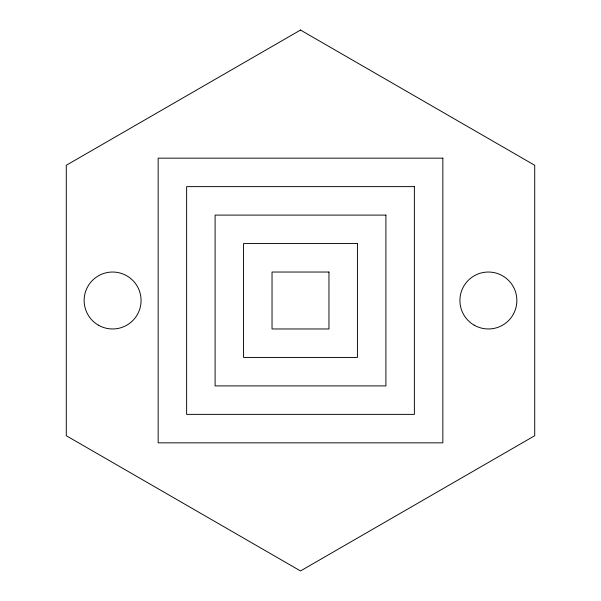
<?xml version="1.0" encoding="UTF-8"?>
<svg xmlns="http://www.w3.org/2000/svg" width="601" height="601" viewBox="0 0 601 601"><rect width="100%" height="100%" fill="white"/><g stroke="black" fill="none" stroke-linecap="round" stroke-linejoin="round"><path stroke-width="0.9" d="M300.5 30.05L66.283 165.275L66.283 435.725L300.5 570.95L534.717 435.725L534.717 165.275L300.5 30.05M442.839 158.161L158.161 158.161L158.161 442.839L442.839 442.839L442.839 158.161M414.374 186.626L186.626 186.626L186.626 414.374L414.374 414.374L414.374 186.626M385.902 215.098L215.098 215.098L215.098 385.902L385.902 385.902L385.902 215.098M357.437 243.563L243.563 243.563L243.563 357.437L357.437 357.437L357.437 243.563M328.965 272.035L272.035 272.035L272.035 328.965L328.965 328.965L328.965 272.035M98.376 325.156A28.465 28.465 0 0 0 141.077 300.5A28.465 28.465 0 0 0 98.376 275.844A28.465 28.465 0 0 0 98.376 325.156M474.159 325.156A28.465 28.465 0 0 0 516.86 300.5A28.465 28.465 0 0 0 474.159 275.844A28.465 28.465 0 0 0 474.159 325.156"/></g></svg>
